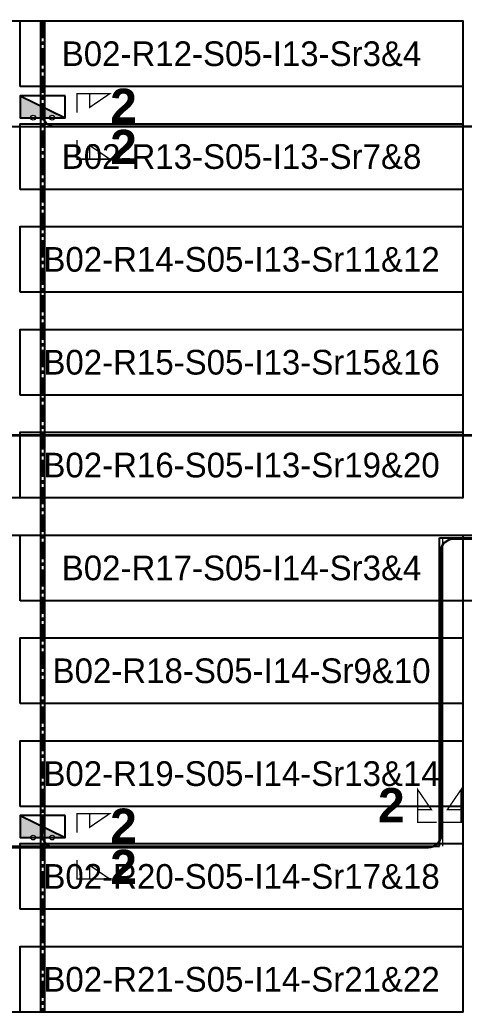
# Model space of a CAD drawing. Header units: metres. Extents: x 531759 to 532148, y 2675314 to 2675634.
# Drawn here: x 531888.6 to 531921, y 2675479.2 to 2675551.7 of the extents above; entities that cross this region are included whole.
import ezdxf
from ezdxf.enums import TextEntityAlignment as Align

# ---------------------------------------------------------------- set-up
doc = ezdxf.new("R2010")
doc.units = ezdxf.units.M
doc.linetypes.add('CENTER', pattern=[2, 1.25, -0.25, 0.25, -0.25])
for name, color, linetype in [('DC Trench BL-02', 40, 'Continuous'), ('E-Inverter Grouping', 2, 'Continuous'), ('Inverter Block-02', 7, 'Continuous'), ('LT Cable(AG) INV to LT Panel BL-02', 2, 'Continuous'), ('Messenger Wire Block-02 (Master Path)', 30, 'Continuous'), ('Messenger Wire Block-02 (MW Path)', 191, 'Continuous'), ('MMS Table Block-02', 8, 'Continuous'), ('Plan Line - DC BL-02', 40, 'Continuous'), ('Section Marking BL-02', 2, 'Continuous')]:
    doc.layers.add(name, color=color, linetype=linetype)
doc.layers.add('PILE', color=1, linetype='Continuous', lineweight=15)
doc.styles.add('BoldTextStyle', font='arialbd.ttf')
doc.styles.get("Standard").update_dxf_attribs({"font": 'Adani Regular.ttf'})

# ---------------------------------------------------------------- blocks, each defined once
blk = doc.blocks.new('MMS Table (32.292 x 4.788)')
at = {"color": 0}
blk.add_lwpolyline([(0, -0.002), (0, 4.786), (32.292, 4.786), (32.292, -0.002)], close=True, dxfattribs=at)
at = {"color": 7}
blk.add_attdef('ID1', text='', height=1.8, dxfattribs=at).set_placement((16.146, 2.392), align=Align.MIDDLE_CENTER)
blk = doc.blocks.new('Inverter Block')
h = blk.add_hatch(color=0)
h.dxf.hatch_style = 1
h.paths.add_polyline_path([(-1.456, 2.269), (-1.456, 0.846), (1.456, 0.846)])
at = {"color": 0}
blk.add_lwpolyline([(1.456, 2.269), (-1.456, 2.269), (-1.456, 0.846), (1.456, 0.846)], close=True, dxfattribs=at)
blk.add_lwpolyline([(-1.456, 2.269), (1.456, 0.846)], dxfattribs=at)
at = {"layer": 'PILE'}
for centre in [(-0.613, 0.846), (0.613, 0.846)]:
    blk.add_circle(centre, 0.156, dxfattribs=at)
at = {"color": 7}
blk.add_attdef('ID', (-1.456, 3.006), '', height=1.8, dxfattribs=at)

msp = doc.modelspace()

# ---------------------------------------------------------------- linework, layer by layer
at = {"layer": 'DC Trench BL-02', "color": 40, "const_width": 0.15}
msp.add_lwpolyline([(531890.451, 2675551.575), (531890.151, 2675551.575), (531890.151, 2675479.289), (531890.451, 2675479.289)], close=True, dxfattribs=at)
at = {"layer": 'E-Inverter Grouping', "color": 3}
msp.add_lwpolyline([(531920.955, 2675516.791), (531856.271, 2675516.791), (531856.271, 2675551.575), (531920.955, 2675551.575)], close=True, dxfattribs=at)
at = {"layer": 'E-Inverter Grouping'}
msp.add_lwpolyline([(531953.347, 2675514.075), (531953.347, 2675509.291), (531920.955, 2675509.291), (531920.955, 2675479.291), (531856.271, 2675479.291), (531856.271, 2675514.075)], close=True, dxfattribs=at)
at = {"layer": 'LT Cable(AG) INV to LT Panel BL-02'}
for points in [[(531948.252, 2675494.164), (531943.398, 2675494.164, -0.164298), (531942.853, 2675494.348), (531941.391, 2675495.462, 0.103275), (531941.031, 2675495.538), (531935.164, 2675495.538, -0.414214), (531934.264, 2675496.438), (531934.264, 2675507.879, -0.021393), (531934.267, 2675507.956), (531934.31, 2675508.462, 0.021393), (531934.314, 2675508.539), (531934.314, 2675542.942, 0.414214), (531933.414, 2675543.842), (531826.418, 2675543.842, -0.414214), (531825.518, 2675544.742), (531825.518, 2675545.23)], [(531946.095, 2675494.189), (531943.405, 2675494.189, -0.164146), (531942.86, 2675494.372), (531941.396, 2675495.487, 0.103275), (531941.036, 2675495.563), (531935.189, 2675495.563, -0.414214), (531934.289, 2675496.463), (531934.289, 2675507.878, -0.021393), (531934.292, 2675507.955), (531934.335, 2675508.461, 0.021393), (531934.339, 2675508.538), (531934.339, 2675542.967, 0.414214), (531933.439, 2675543.867), (531891.202, 2675543.867, -0.414214), (531890.302, 2675544.767), (531890.302, 2675545.23)], [(531948.252, 2675494.139), (531943.391, 2675494.139, -0.164451), (531942.845, 2675494.323), (531941.385, 2675495.437, 0.103275), (531941.025, 2675495.513), (531935.139, 2675495.513, -0.414214), (531934.239, 2675496.413), (531934.239, 2675507.88, -0.021393), (531934.242, 2675507.957), (531934.285, 2675508.463, 0.021393), (531934.289, 2675508.54), (531934.289, 2675520.417, 0.414214), (531933.389, 2675521.317), (531826.418, 2675521.317, -0.414214), (531825.518, 2675522.217), (531825.518, 2675522.73)], [(531948.252, 2675494.089), (531943.377, 2675494.089, -0.164758), (531942.83, 2675494.274), (531941.375, 2675495.387, 0.103275), (531941.015, 2675495.463), (531935.089, 2675495.463, -0.414214), (531934.189, 2675496.363), (531934.189, 2675507.882, -0.021393), (531934.192, 2675507.959), (531934.235, 2675508.466, 0.021393), (531934.239, 2675508.543), (531934.239, 2675512.867, 0.414214), (531933.339, 2675513.767), (531920.247, 2675513.767, 0.414214), (531919.347, 2675512.867), (531919.347, 2675492.167, -0.414214), (531918.447, 2675491.267), (531826.418, 2675491.267, -0.414214), (531825.518, 2675492.167), (531825.518, 2675492.73)], [(531948.252, 2675494.114), (531943.384, 2675494.114, -0.164604), (531942.838, 2675494.298), (531941.38, 2675495.412, 0.103275), (531941.02, 2675495.488), (531935.114, 2675495.488, -0.414214), (531934.214, 2675496.388), (531934.214, 2675507.881, -0.021393), (531934.217, 2675507.958), (531934.26, 2675508.465, 0.021393), (531934.264, 2675508.541), (531934.264, 2675512.892, 0.414214), (531933.364, 2675513.792), (531920.222, 2675513.792, 0.414214), (531919.322, 2675512.892), (531919.322, 2675492.192, -0.414214), (531918.422, 2675491.292), (531891.202, 2675491.292, -0.414214), (531890.302, 2675492.192), (531890.302, 2675492.73)]]:
    msp.add_lwpolyline(points, format="xyb", dxfattribs=at)
at = {"layer": 'Messenger Wire Block-02 (Master Path)'}
for points in [[(531823.879, 2675543.88), (531934.351, 2675543.88)], [(531823.879, 2675521.38), (531934.351, 2675521.38)], [(531919.234, 2675513.88), (531934.351, 2675513.88)], [(531919.234, 2675491.38), (531919.234, 2675513.88)], [(531823.879, 2675491.38), (531919.234, 2675491.38)]]:
    msp.add_lwpolyline(points, dxfattribs=at)
at = {"layer": 'Messenger Wire Block-02 (MW Path)', "const_width": 0.1}
for points in [[(531823.879, 2675543.88), (531934.351, 2675543.88)], [(531823.879, 2675521.38), (531934.351, 2675521.38)], [(531919.234, 2675513.88), (531934.351, 2675513.88)], [(531919.484, 2675491.38), (531919.484, 2675513.88)], [(531823.879, 2675491.38), (531919.234, 2675491.38)]]:
    msp.add_lwpolyline(points, dxfattribs=at)
at = {"layer": 'Plan Line - DC BL-02', "color": 6, "linetype": 'CENTER'}
msp.add_lwpolyline([(531890.302, 2675551.575), (531890.302, 2675479.289)], dxfattribs=at)
at = {"layer": 'Section Marking BL-02', "color": 94, "lineweight": 35, "true_color": 0x00a500, "const_width": 0.1}
for points in [[(531892.802, 2675544.88), (531892.802, 2675546.27), (531895.202, 2675546.27), (531893.722, 2675545.26), (531893.722, 2675546.27)], [(531892.802, 2675542.88), (531892.802, 2675541.49), (531895.202, 2675541.49), (531893.722, 2675542.5), (531893.722, 2675541.49)], [(531919.034, 2675493.13), (531917.644, 2675493.13), (531917.644, 2675495.53), (531918.654, 2675494.05), (531917.644, 2675494.05)], [(531919.434, 2675493.13), (531920.824, 2675493.13), (531920.824, 2675495.53), (531919.814, 2675494.05), (531920.824, 2675494.05)], [(531892.802, 2675492.38), (531892.802, 2675493.77), (531895.202, 2675493.77), (531893.722, 2675492.76), (531893.722, 2675493.77)], [(531892.802, 2675490.38), (531892.802, 2675488.99), (531895.202, 2675488.99), (531893.722, 2675490), (531893.722, 2675488.99)]]:
    msp.add_lwpolyline(points, dxfattribs=at)

# ---------------------------------------------------------------- block references
at = {"layer": 'Inverter Block-02'}
ref = msp.add_blockref('Inverter Block', (531890.302, 2675543.565), dxfattribs=dict(at, xscale=1.124999999976148, yscale=1.124999999976148, zscale=1.124999999976148))
ref.add_attrib('ID', 'B02-I13-ASB08', (531866.917, 2675544.545), dxfattribs={"layer": '0', "color": 7, "height": 2.025})
ref = msp.add_blockref('Inverter Block', (531890.302, 2675491.065), dxfattribs=dict(at, xscale=1.124999999976148, yscale=1.124999999976148, zscale=1.124999999976148))
ref.add_attrib('ID', 'B02-I14-ASB07', (531866.917, 2675492.045), dxfattribs={"layer": '0', "color": 7, "height": 2.025})
at = {"layer": 'MMS Table Block-02'}
for p, values in [((531888.663, 2675546.791), {'ID1': 'B02-R12-S05-I13-Sr3&4'}), ((531888.663, 2675539.291), {'ID1': 'B02-R13-S05-I13-Sr7&8'}), ((531888.663, 2675531.791), {'ID1': 'B02-R14-S05-I13-Sr11&12'}), ((531888.663, 2675524.291), {'ID1': 'B02-R15-S05-I13-Sr15&16'}), ((531888.663, 2675516.791), {'ID1': 'B02-R16-S05-I13-Sr19&20'}), ((531888.663, 2675509.291), {'ID1': 'B02-R17-S05-I14-Sr3&4'}), ((531888.663, 2675501.791), {'ID1': 'B02-R18-S05-I14-Sr9&10'}), ((531888.663, 2675494.291), {'ID1': 'B02-R19-S05-I14-Sr13&14'}), ((531888.663, 2675486.791), {'ID1': 'B02-R20-S05-I14-Sr17&18'}), ((531888.663, 2675479.291), {'ID1': 'B02-R21-S05-I14-Sr21&22'})]:
    msp.add_blockref('MMS Table (32.292 x 4.788)', p, dxfattribs=at).add_auto_attribs(values)

# ---------------------------------------------------------------- texts
at = {"layer": 'Section Marking BL-02', "color": 94, "true_color": 0x00a500, "style": 'BoldTextStyle'}
for p in [(531896.202, 2675545.38), (531896.202, 2675542.38), (531915.734, 2675494.38), (531896.202, 2675492.88), (531896.202, 2675489.88)]:
    msp.add_text('2', height=2.5, dxfattribs=at).set_placement(p, align=Align.MIDDLE_CENTER)

doc.saveas('drawing.dxf')
